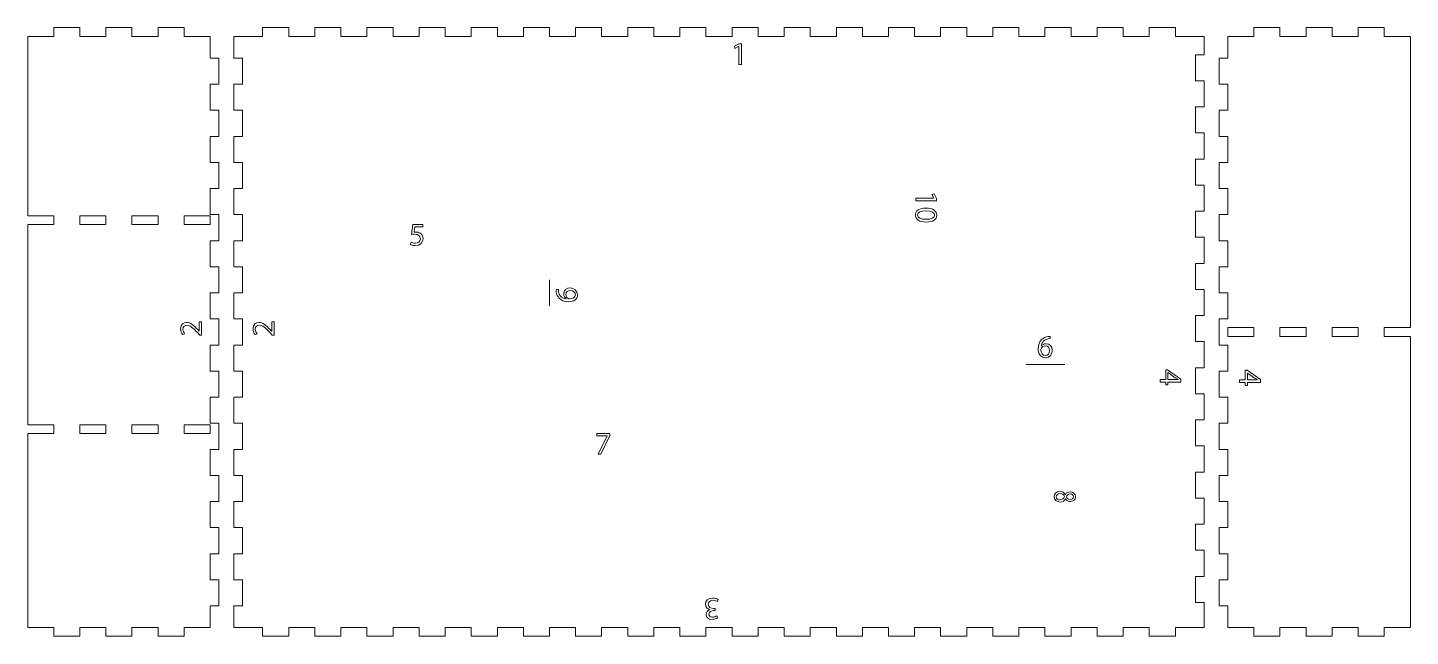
# Model space of a CAD drawing. Header units: millimetres. Extents: x 1553 to 2030, y -234 to -24.
import ezdxf

# ---------------------------------------------------------------- set-up
doc = ezdxf.new("R2010")
doc.units = ezdxf.units.MM
doc.header["$MEASUREMENT"] = 0
doc.layers.add('Layer 1', color=7, linetype='Continuous', lineweight=0)

msp = doc.modelspace()

# ---------------------------------------------------------------- linework, layer by layer
at = {"layer": 'Layer 1', "color": 112, "lineweight": 9}
for p, q in [((1733.06, -110.61), (1733.06, -119.61)), ((1897.62, -139.82), (1910.93, -139.82))]:
    msp.add_line(p, q, dxfattribs=at)
at = {"layer": 'Layer 1', "color": 250, "lineweight": 9}
for points in [[(1615.97, -43.11), (1615.97, -52.11), (1618.98, -52.11), (1618.98, -61.11), (1615.97, -61.11), (1615.97, -70.11), (1618.98, -70.11), (1618.98, -79.11), (1615.97, -79.11), (1615.97, -88.11), (1618.98, -88.11), (1618.98, -97.11), (1615.97, -97.11), (1615.97, -106.11), (1618.98, -106.11), (1618.98, -115.11), (1615.97, -115.11), (1615.97, -124.11), (1618.98, -124.11), (1618.98, -133.11), (1615.97, -133.11), (1615.97, -142.11), (1618.98, -142.11), (1618.98, -151.11), (1615.97, -151.11), (1615.97, -160.11), (1618.98, -160.11), (1618.98, -169.11), (1615.97, -169.11), (1615.97, -178.11), (1618.98, -178.11), (1618.98, -187.11), (1615.97, -187.11), (1615.97, -196.11), (1618.98, -196.11), (1618.98, -205.11), (1615.97, -205.11), (1615.97, -214.11), (1618.98, -214.11), (1618.98, -223.11), (1615.97, -223.11), (1615.97, -230.61), (1606.98, -230.61), (1606.98, -233.61), (1597.98, -233.61), (1597.98, -230.61), (1588.98, -230.61), (1588.98, -233.61), (1579.98, -233.61), (1579.98, -230.61), (1570.98, -230.61), (1570.98, -233.61), (1561.98, -233.61), (1561.98, -230.61), (1552.98, -230.61), (1552.98, -163.61), (1561.98, -163.61), (1561.98, -160.61), (1552.98, -160.61), (1552.98, -91.53), (1561.98, -91.53), (1561.98, -88.53), (1552.98, -88.53), (1552.98, -26.61), (1561.98, -26.61), (1561.98, -23.61), (1570.98, -23.61), (1570.98, -26.61), (1579.98, -26.61), (1579.98, -23.61), (1588.98, -23.61), (1588.98, -26.61), (1597.98, -26.61), (1597.98, -23.61), (1606.98, -23.61), (1606.98, -26.61), (1615.97, -26.61), (1615.97, -34.11), (1618.98, -34.11), (1618.98, -43.11)], [(1956.08, -32.93), (1956.08, -41.93), (1959.08, -41.93), (1959.08, -50.93), (1956.08, -50.93), (1956.08, -59.93), (1959.08, -59.93), (1959.08, -68.93), (1956.08, -68.93), (1956.08, -77.93), (1959.08, -77.93), (1959.08, -86.93), (1956.08, -86.93), (1956.08, -95.93), (1959.08, -95.93), (1959.08, -104.93), (1956.08, -104.93), (1956.08, -113.93), (1959.08, -113.93), (1959.08, -122.93), (1956.08, -122.93), (1956.08, -131.93), (1959.08, -131.93), (1959.08, -140.93), (1956.08, -140.93), (1956.08, -149.93), (1959.08, -149.93), (1959.08, -158.93), (1956.08, -158.93), (1956.08, -167.93), (1959.08, -167.93), (1959.08, -176.93), (1956.08, -176.93), (1956.08, -185.93), (1959.08, -185.93), (1959.08, -194.93), (1956.08, -194.93), (1956.08, -203.93), (1959.08, -203.93), (1959.08, -212.93), (1956.08, -212.93), (1956.08, -221.93), (1959.08, -221.93), (1959.08, -230.61), (1949.08, -230.61), (1949.08, -233.61), (1940.08, -233.61), (1940.08, -230.61), (1931.08, -230.61), (1931.08, -233.61), (1922.08, -233.61), (1922.08, -230.61), (1913.08, -230.61), (1913.08, -233.61), (1904.08, -233.61), (1904.08, -230.61), (1895.08, -230.61), (1895.08, -233.61), (1886.08, -233.61), (1886.08, -230.61), (1877.08, -230.61), (1877.08, -233.61), (1868.08, -233.61), (1868.08, -230.61), (1859.08, -230.61), (1859.08, -233.61), (1850.08, -233.61), (1850.08, -230.61), (1841.08, -230.61), (1841.08, -233.61), (1832.08, -233.61), (1832.08, -230.61), (1823.08, -230.61), (1823.08, -233.61), (1814.08, -233.61), (1814.08, -230.61), (1805.08, -230.61), (1805.08, -233.61), (1796.08, -233.61), (1796.08, -230.61), (1787.08, -230.61), (1787.08, -233.61), (1778.08, -233.61), (1778.08, -230.61), (1769.08, -230.61), (1769.08, -233.61), (1760.08, -233.61), (1760.08, -230.61), (1751.08, -230.61), (1751.08, -233.61), (1742.08, -233.61), (1742.08, -230.61), (1733.08, -230.61), (1733.08, -233.61), (1724.08, -233.61), (1724.08, -230.61), (1715.08, -230.61), (1715.08, -233.61), (1706.08, -233.61), (1706.08, -230.61), (1697.08, -230.61), (1697.08, -233.61), (1688.08, -233.61), (1688.08, -230.61), (1679.08, -230.61), (1679.08, -233.61), (1670.08, -233.61), (1670.08, -230.61), (1661.08, -230.61), (1661.08, -233.61), (1652.08, -233.61), (1652.08, -230.61), (1643.08, -230.61), (1643.08, -233.61), (1634.08, -233.61), (1634.08, -230.61), (1624.08, -230.61), (1624.08, -223.11), (1627.08, -223.11), (1627.08, -214.11), (1624.08, -214.11), (1624.08, -205.11), (1627.08, -205.11), (1627.08, -196.11), (1624.08, -196.11), (1624.08, -187.11), (1627.08, -187.11), (1627.08, -178.11), (1624.08, -178.11), (1624.08, -169.11), (1627.08, -169.11), (1627.08, -160.11), (1624.08, -160.11), (1624.08, -151.11), (1627.08, -151.11), (1627.08, -142.11), (1624.08, -142.11), (1624.08, -133.11), (1627.08, -133.11), (1627.08, -124.11), (1624.08, -124.11), (1624.08, -115.11), (1627.08, -115.11), (1627.08, -106.11), (1624.08, -106.11), (1624.08, -97.11), (1627.08, -97.11), (1627.08, -88.11), (1624.08, -88.11), (1624.08, -79.11), (1627.08, -79.11), (1627.08, -70.11), (1624.08, -70.11), (1624.08, -61.11), (1627.08, -61.11), (1627.08, -52.11), (1624.08, -52.11), (1624.08, -43.11), (1627.08, -43.11), (1627.08, -34.11), (1624.08, -34.11), (1624.08, -26.61), (1634.08, -26.61), (1634.08, -23.61), (1643.08, -23.61), (1643.08, -26.61), (1652.08, -26.61), (1652.08, -23.61), (1661.08, -23.61), (1661.08, -26.61), (1670.08, -26.61), (1670.08, -23.61), (1679.08, -23.61), (1679.08, -26.61), (1688.08, -26.61), (1688.08, -23.61), (1697.08, -23.61), (1697.08, -26.61), (1706.08, -26.61), (1706.08, -23.61), (1715.08, -23.61), (1715.08, -26.61), (1724.08, -26.61), (1724.08, -23.61), (1733.08, -23.61), (1733.08, -26.61), (1742.08, -26.61), (1742.08, -23.61), (1751.08, -23.61), (1751.08, -26.61), (1760.08, -26.61), (1760.08, -23.61), (1769.08, -23.61), (1769.08, -26.61), (1778.08, -26.61), (1778.08, -23.61), (1787.08, -23.61), (1787.08, -26.61), (1796.08, -26.61), (1796.08, -23.61), (1805.08, -23.61), (1805.08, -26.61), (1814.08, -26.61), (1814.08, -23.61), (1823.08, -23.61), (1823.08, -26.61), (1832.08, -26.61), (1832.08, -23.61), (1841.08, -23.61), (1841.08, -26.61), (1850.08, -26.61), (1850.08, -23.61), (1859.08, -23.61), (1859.08, -26.61), (1868.08, -26.61), (1868.08, -23.61), (1877.08, -23.61), (1877.08, -26.61), (1886.08, -26.61), (1886.08, -23.61), (1895.08, -23.61), (1895.08, -26.61), (1904.08, -26.61), (1904.08, -23.61), (1913.08, -23.61), (1913.08, -26.61), (1922.08, -26.61), (1922.08, -23.61), (1931.08, -23.61), (1931.08, -26.61), (1940.08, -26.61), (1940.08, -23.61), (1949.08, -23.61), (1949.08, -26.61), (1959.08, -26.61), (1959.08, -32.93)], [(2021.18, -127.11), (2021.18, -130.11), (2030.18, -130.11), (2030.18, -230.61), (2021.19, -230.61), (2021.19, -233.61), (2012.18, -233.61), (2012.18, -230.61), (2003.18, -230.61), (2003.18, -233.61), (1994.18, -233.61), (1994.18, -230.61), (1985.18, -230.61), (1985.18, -233.61), (1976.18, -233.61), (1976.18, -230.61), (1967.18, -230.61), (1967.18, -223.11), (1964.18, -223.11), (1964.18, -214.11), (1967.18, -214.11), (1967.18, -205.11), (1964.18, -205.11), (1964.18, -196.11), (1967.18, -196.11), (1967.18, -187.11), (1964.18, -187.11), (1964.18, -178.11), (1967.18, -178.11), (1967.18, -169.11), (1964.18, -169.11), (1964.18, -160.11), (1967.18, -160.11), (1967.18, -151.11), (1964.18, -151.11), (1964.18, -142.11), (1967.18, -142.11), (1967.18, -133.11), (1964.18, -133.11), (1964.18, -124.11), (1967.18, -124.11), (1967.18, -115.11), (1964.18, -115.11), (1964.18, -106.11), (1967.18, -106.11), (1967.18, -97.11), (1964.18, -97.11), (1964.18, -88.11), (1967.18, -88.11), (1967.18, -79.11), (1964.18, -79.11), (1964.18, -70.11), (1967.18, -70.11), (1967.18, -61.11), (1964.18, -61.11), (1964.18, -52.11), (1967.18, -52.11), (1967.18, -43.11), (1964.18, -43.11), (1964.18, -34.11), (1967.18, -34.11), (1967.18, -26.61), (1976.18, -26.61), (1976.18, -23.61), (1985.18, -23.61), (1985.18, -26.61), (1994.18, -26.61), (1994.18, -23.61), (2003.18, -23.61), (2003.18, -26.61), (2012.18, -26.61), (2012.18, -23.61), (2021.19, -23.61), (2021.19, -26.61), (2030.18, -26.61), (2030.18, -127.11)]]:
    msp.add_lwpolyline(points, close=True, dxfattribs=at)
at = {"layer": 'Layer 1', "color": 1, "lineweight": 9}
for points in [[(1579.98, -91.53), (1570.98, -91.53), (1570.98, -88.53), (1579.98, -88.53)], [(1597.97, -91.53), (1588.97, -91.53), (1588.97, -88.53), (1597.97, -88.53)], [(1615.98, -91.53), (1606.98, -91.53), (1606.98, -88.53), (1615.98, -88.53)], [(1976.18, -127.11), (1976.18, -130.11), (1967.18, -130.11), (1967.18, -127.11)], [(1994.18, -130.11), (1985.18, -130.11), (1985.18, -127.11), (1994.18, -127.11)], [(2012.18, -130.11), (2003.18, -130.11), (2003.18, -127.11), (2012.18, -127.11)], [(1579.98, -163.61), (1570.98, -163.61), (1570.98, -160.61), (1579.98, -160.61)], [(1597.98, -163.61), (1588.98, -163.61), (1588.98, -160.61), (1597.98, -160.61)], [(1615.98, -163.61), (1606.98, -163.61), (1606.98, -160.61), (1615.98, -160.61)]]:
    msp.add_lwpolyline(points, close=True, dxfattribs=at)
at = {"layer": 'Layer 1', "color": 250, "lineweight": 9}
msp.add_open_spline([(1798.37, -30.11), (1798.37, -30.11), (1798.34, -30.11), (1798.34, -30.11), (1798.34, -30.11), (1797.1, -30.78), (1797.1, -30.78), (1797.1, -30.78), (1796.92, -30.04), (1796.92, -30.04), (1796.92, -30.04), (1798.48, -29.21), (1798.48, -29.21), (1798.48, -29.21), (1799.3, -29.21), (1799.3, -29.21), (1799.3, -29.21), (1799.3, -36.35), (1799.3, -36.35), (1799.3, -36.35), (1798.37, -36.35), (1798.37, -36.35), (1798.37, -36.35), (1798.37, -30.11), (1798.37, -30.11)], degree=3, knots=[0, 0, 0, 0, 1, 1, 1, 2, 2, 2, 3, 3, 3, 4, 4, 4, 5, 5, 5, 6, 6, 6, 7, 7, 7, 8, 8, 8, 8], dxfattribs=at)
at = {"layer": 'Layer 1', "color": 112, "lineweight": 9}
for points, knots in [([(1865.72, -82.41), (1865.72, -82.41), (1865.72, -82.39), (1865.72, -82.39), (1865.72, -82.39), (1865.05, -81.15), (1865.05, -81.15), (1865.05, -81.15), (1865.79, -80.96), (1865.79, -80.96), (1865.79, -80.96), (1866.63, -82.52), (1866.63, -82.52), (1866.63, -82.52), (1866.63, -83.34), (1866.63, -83.34), (1866.63, -83.34), (1859.49, -83.34), (1859.49, -83.34), (1859.49, -83.34), (1859.49, -82.41), (1859.49, -82.41), (1859.49, -82.41), (1865.72, -82.41), (1865.72, -82.41)], [0, 0, 0, 0, 1, 1, 1, 2, 2, 2, 3, 3, 3, 4, 4, 4, 5, 5, 5, 6, 6, 6, 7, 7, 7, 8, 8, 8, 8]), ([(1863.13, -90.69), (1860.71, -90.69), (1859.37, -89.79), (1859.37, -88.21), (1859.37, -86.81), (1860.67, -85.87), (1863.03, -85.85), (1865.43, -85.85), (1866.75, -86.88), (1866.75, -88.33), (1866.75, -89.83), (1865.41, -90.69), (1863.13, -90.69)], [0, 0, 0, 0, 1, 1, 1, 2, 2, 2, 3, 3, 3, 4, 4, 4, 4]), ([(1863.02, -86.81), (1861.17, -86.81), (1860.11, -87.38), (1860.11, -88.26), (1860.11, -89.25), (1861.27, -89.72), (1863.09, -89.72), (1864.85, -89.72), (1866, -89.27), (1866, -88.27), (1866, -87.43), (1864.97, -86.81), (1863.02, -86.81)], [0, 0, 0, 0, 1, 1, 1, 2, 2, 2, 3, 3, 3, 4, 4, 4, 4]), ([(1689.33, -92.34), (1689.33, -92.34), (1686.61, -92.34), (1686.61, -92.34), (1686.61, -92.34), (1686.33, -94.18), (1686.33, -94.18), (1686.5, -94.15), (1686.65, -94.13), (1686.92, -94.13), (1687.47, -94.13), (1688.01, -94.25), (1688.45, -94.52), (1689.01, -94.84), (1689.48, -95.45), (1689.48, -96.35), (1689.48, -97.75), (1688.37, -98.79), (1686.82, -98.79), (1686.04, -98.79), (1685.38, -98.57), (1685.04, -98.35), (1685.04, -98.35), (1685.28, -97.61), (1685.28, -97.61), (1685.58, -97.79), (1686.16, -98.01), (1686.81, -98.01), (1687.72, -98.01), (1688.5, -97.42), (1688.5, -96.46), (1688.49, -95.54), (1687.87, -94.88), (1686.44, -94.88), (1686.04, -94.88), (1685.72, -94.92), (1685.46, -94.96), (1685.46, -94.96), (1685.92, -91.53), (1685.92, -91.53), (1685.92, -91.53), (1689.33, -91.53), (1689.33, -91.53), (1689.33, -91.53), (1689.33, -92.34), (1689.33, -92.34)], [0, 0, 0, 0, 1, 1, 1, 2, 2, 2, 3, 3, 3, 4, 4, 4, 5, 5, 5, 6, 6, 6, 7, 7, 7, 8, 8, 8, 9, 9, 9, 10, 10, 10, 11, 11, 11, 12, 12, 12, 13, 13, 13, 14, 14, 14, 15, 15, 15, 15]), ([(1736.17, -113.97), (1736.15, -114.18), (1736.17, -114.42), (1736.2, -114.75), (1736.28, -115.31), (1736.51, -115.84), (1736.89, -116.24), (1737.32, -116.72), (1737.95, -117.06), (1738.79, -117.19), (1738.79, -117.19), (1738.79, -117.16), (1738.79, -117.16), (1738.31, -116.76), (1738.02, -116.19), (1738.02, -115.48), (1738.02, -114.19), (1738.99, -113.37), (1740.21, -113.37), (1741.56, -113.37), (1742.75, -114.35), (1742.75, -115.81), (1742.75, -117.27), (1741.56, -118.17), (1739.74, -118.17), (1738.17, -118.17), (1737.07, -117.64), (1736.39, -116.94), (1735.85, -116.39), (1735.52, -115.63), (1735.43, -114.86), (1735.38, -114.51), (1735.37, -114.2), (1735.38, -113.97), (1735.38, -113.97), (1736.17, -113.97), (1736.17, -113.97)], [0, 0, 0, 0, 1, 1, 1, 2, 2, 2, 3, 3, 3, 4, 4, 4, 5, 5, 5, 6, 6, 6, 7, 7, 7, 8, 8, 8, 9, 9, 9, 10, 10, 10, 11, 11, 11, 12, 12, 12, 12]), ([(1740.28, -114.32), (1739.39, -114.32), (1738.76, -114.86), (1738.76, -115.7), (1738.76, -116.34), (1739.08, -116.85), (1739.51, -117.1), (1739.59, -117.16), (1739.7, -117.19), (1739.86, -117.19), (1741.08, -117.19), (1742.01, -116.74), (1742.01, -115.73), (1742.01, -114.91), (1741.29, -114.32), (1740.28, -114.32)], [0, 0, 0, 0, 1, 1, 1, 2, 2, 2, 3, 3, 3, 4, 4, 4, 5, 5, 5, 5]), ([(1613.02, -129.71), (1613.02, -129.71), (1612.42, -129.71), (1612.42, -129.71), (1612.42, -129.71), (1611.69, -128.95), (1611.69, -128.95), (1609.95, -127.13), (1609.03, -126.3), (1607.95, -126.29), (1607.23, -126.29), (1606.56, -126.64), (1606.56, -127.71), (1606.56, -128.36), (1606.89, -128.9), (1607.16, -129.22), (1607.16, -129.22), (1606.48, -129.53), (1606.48, -129.53), (1606.07, -129.04), (1605.76, -128.34), (1605.76, -127.51), (1605.76, -125.97), (1606.81, -125.33), (1607.83, -125.33), (1609.15, -125.33), (1610.22, -126.28), (1611.67, -127.79), (1611.67, -127.79), (1612.19, -128.36), (1612.19, -128.36), (1612.19, -128.36), (1612.22, -128.36), (1612.22, -128.36), (1612.22, -128.36), (1612.22, -125.15), (1612.22, -125.15), (1612.22, -125.15), (1613.02, -125.15), (1613.02, -125.15), (1613.02, -125.15), (1613.02, -129.71), (1613.02, -129.71)], [0, 0, 0, 0, 1, 1, 1, 2, 2, 2, 3, 3, 3, 4, 4, 4, 5, 5, 5, 6, 6, 6, 7, 7, 7, 8, 8, 8, 9, 9, 9, 10, 10, 10, 11, 11, 11, 12, 12, 12, 13, 13, 13, 14, 14, 14, 14]), ([(1638.01, -129.71), (1638.01, -129.71), (1637.42, -129.71), (1637.42, -129.71), (1637.42, -129.71), (1636.68, -128.95), (1636.68, -128.95), (1634.95, -127.13), (1634.02, -126.3), (1632.95, -126.29), (1632.22, -126.29), (1631.55, -126.65), (1631.55, -127.71), (1631.55, -128.36), (1631.88, -128.9), (1632.16, -129.23), (1632.16, -129.23), (1631.48, -129.53), (1631.48, -129.53), (1631.06, -129.04), (1630.75, -128.34), (1630.75, -127.51), (1630.75, -125.98), (1631.81, -125.33), (1632.83, -125.33), (1634.14, -125.33), (1635.21, -126.28), (1636.66, -127.79), (1636.66, -127.79), (1637.19, -128.36), (1637.19, -128.36), (1637.19, -128.36), (1637.21, -128.36), (1637.21, -128.36), (1637.21, -128.36), (1637.21, -125.15), (1637.21, -125.15), (1637.21, -125.15), (1638.01, -125.15), (1638.01, -125.15), (1638.01, -125.15), (1638.01, -129.71), (1638.01, -129.71)], [0, 0, 0, 0, 1, 1, 1, 2, 2, 2, 3, 3, 3, 4, 4, 4, 5, 5, 5, 6, 6, 6, 7, 7, 7, 8, 8, 8, 9, 9, 9, 10, 10, 10, 11, 11, 11, 12, 12, 12, 13, 13, 13, 14, 14, 14, 14]), ([(1905.92, -130.9), (1905.72, -130.89), (1905.47, -130.9), (1905.2, -130.94), (1903.68, -131.2), (1902.88, -132.31), (1902.72, -133.48), (1902.72, -133.48), (1902.75, -133.48), (1902.75, -133.48), (1903.09, -133.03), (1903.68, -132.66), (1904.47, -132.66), (1905.73, -132.66), (1906.62, -133.57), (1906.62, -134.96), (1906.62, -136.27), (1905.73, -137.48), (1904.25, -137.48), (1902.73, -137.48), (1901.73, -136.29), (1901.73, -134.44), (1901.73, -133.03), (1902.23, -131.92), (1902.93, -131.22), (1903.53, -130.64), (1904.32, -130.27), (1905.22, -130.16), (1905.5, -130.12), (1905.75, -130.11), (1905.92, -130.11), (1905.92, -130.11), (1905.92, -130.9), (1905.92, -130.9)], [0, 0, 0, 0, 1, 1, 1, 2, 2, 2, 3, 3, 3, 4, 4, 4, 5, 5, 5, 6, 6, 6, 7, 7, 7, 8, 8, 8, 9, 9, 9, 10, 10, 10, 11, 11, 11, 11]), ([(1905.65, -135.02), (1905.65, -134), (1905.07, -133.38), (1904.18, -133.38), (1903.59, -133.38), (1903.06, -133.74), (1902.79, -134.26), (1902.73, -134.37), (1902.68, -134.51), (1902.68, -134.69), (1902.7, -135.86), (1903.24, -136.73), (1904.25, -136.73), (1905.09, -136.73), (1905.65, -136.04), (1905.65, -135.02)], [0, 0, 0, 0, 1, 1, 1, 2, 2, 2, 3, 3, 3, 4, 4, 4, 5, 5, 5, 5]), ([(1943.83, -144.96), (1943.83, -144.96), (1945.78, -144.96), (1945.78, -144.96), (1945.78, -144.96), (1945.78, -141.64), (1945.78, -141.64), (1945.78, -141.64), (1946.41, -141.64), (1946.41, -141.64), (1946.41, -141.64), (1950.97, -144.83), (1950.97, -144.83), (1950.97, -144.83), (1950.97, -145.87), (1950.97, -145.87), (1950.97, -145.87), (1946.54, -145.87), (1946.54, -145.87), (1946.54, -145.87), (1946.54, -146.87), (1946.54, -146.87), (1946.54, -146.87), (1945.78, -146.87), (1945.78, -146.87), (1945.78, -146.87), (1945.78, -145.87), (1945.78, -145.87), (1945.78, -145.87), (1943.83, -145.87), (1943.83, -145.87), (1943.83, -145.87), (1943.83, -144.96), (1943.83, -144.96)], [0, 0, 0, 0, 1, 1, 1, 2, 2, 2, 3, 3, 3, 4, 4, 4, 5, 5, 5, 6, 6, 6, 7, 7, 7, 8, 8, 8, 9, 9, 9, 10, 10, 10, 11, 11, 11, 11]), ([(1946.54, -144.96), (1946.54, -144.96), (1948.92, -144.96), (1948.92, -144.96), (1949.29, -144.96), (1949.67, -144.97), (1950.04, -144.99), (1950.04, -144.99), (1950.04, -144.96), (1950.04, -144.96), (1949.62, -144.74), (1949.31, -144.56), (1948.98, -144.37), (1948.98, -144.37), (1946.56, -142.62), (1946.56, -142.62), (1946.56, -142.62), (1946.54, -142.62), (1946.54, -142.62), (1946.54, -142.62), (1946.54, -144.96), (1946.54, -144.96)], [0, 0, 0, 0, 1, 1, 1, 2, 2, 2, 3, 3, 3, 4, 4, 4, 5, 5, 5, 6, 6, 6, 7, 7, 7, 7]), ([(1971.27, -145.12), (1971.27, -145.12), (1973.22, -145.12), (1973.22, -145.12), (1973.22, -145.12), (1973.22, -141.81), (1973.22, -141.81), (1973.22, -141.81), (1973.85, -141.81), (1973.85, -141.81), (1973.85, -141.81), (1978.41, -144.99), (1978.41, -144.99), (1978.41, -144.99), (1978.41, -146.04), (1978.41, -146.04), (1978.41, -146.04), (1973.98, -146.04), (1973.98, -146.04), (1973.98, -146.04), (1973.98, -147.03), (1973.98, -147.03), (1973.98, -147.03), (1973.22, -147.03), (1973.22, -147.03), (1973.22, -147.03), (1973.22, -146.04), (1973.22, -146.04), (1973.22, -146.04), (1971.27, -146.04), (1971.27, -146.04), (1971.27, -146.04), (1971.27, -145.12), (1971.27, -145.12)], [0, 0, 0, 0, 1, 1, 1, 2, 2, 2, 3, 3, 3, 4, 4, 4, 5, 5, 5, 6, 6, 6, 7, 7, 7, 8, 8, 8, 9, 9, 9, 10, 10, 10, 11, 11, 11, 11]), ([(1973.98, -145.12), (1973.98, -145.12), (1976.36, -145.12), (1976.36, -145.12), (1976.73, -145.12), (1977.11, -145.13), (1977.48, -145.16), (1977.48, -145.16), (1977.48, -145.12), (1977.48, -145.12), (1977.06, -144.9), (1976.75, -144.73), (1976.42, -144.53), (1976.42, -144.53), (1974, -142.78), (1974, -142.78), (1974, -142.78), (1973.98, -142.78), (1973.98, -142.78), (1973.98, -142.78), (1973.98, -145.12), (1973.98, -145.12)], [0, 0, 0, 0, 1, 1, 1, 2, 2, 2, 3, 3, 3, 4, 4, 4, 5, 5, 5, 6, 6, 6, 7, 7, 7, 7]), ([(1753.95, -163.67), (1753.95, -163.67), (1753.95, -164.31), (1753.95, -164.31), (1753.95, -164.31), (1750.84, -170.81), (1750.84, -170.81), (1750.84, -170.81), (1749.84, -170.81), (1749.84, -170.81), (1749.84, -170.81), (1752.94, -164.49), (1752.94, -164.49), (1752.94, -164.49), (1752.94, -164.47), (1752.94, -164.47), (1752.94, -164.47), (1749.44, -164.47), (1749.44, -164.47), (1749.44, -164.47), (1749.44, -163.67), (1749.44, -163.67), (1749.44, -163.67), (1753.95, -163.67), (1753.95, -163.67)], [0, 0, 0, 0, 1, 1, 1, 2, 2, 2, 3, 3, 3, 4, 4, 4, 5, 5, 5, 6, 6, 6, 7, 7, 7, 8, 8, 8, 8]), ([(1909.17, -183.58), (1910.07, -183.58), (1910.71, -183.99), (1911.08, -184.67), (1911.08, -184.67), (1911.11, -184.66), (1911.11, -184.66), (1911.49, -184.05), (1912.1, -183.79), (1912.72, -183.79), (1913.85, -183.79), (1914.62, -184.53), (1914.62, -185.49), (1914.62, -186.56), (1913.75, -187.09), (1912.86, -187.09), (1912.26, -187.09), (1911.61, -186.86), (1911.19, -186.18), (1911.19, -186.18), (1911.16, -186.18), (1911.16, -186.18), (1910.81, -186.87), (1910.18, -187.29), (1909.31, -187.29), (1908.07, -187.29), (1907.24, -186.47), (1907.24, -185.42), (1907.24, -184.27), (1908.13, -183.58), (1909.17, -183.58)], [0, 0, 0, 0, 1, 1, 1, 2, 2, 2, 3, 3, 3, 4, 4, 4, 5, 5, 5, 6, 6, 6, 7, 7, 7, 8, 8, 8, 9, 9, 9, 10, 10, 10, 10]), ([(1909.21, -186.54), (1910.08, -186.54), (1910.5, -186.07), (1910.77, -185.33), (1910.53, -184.69), (1909.98, -184.34), (1909.3, -184.34), (1908.58, -184.32), (1907.94, -184.74), (1907.94, -185.44), (1907.94, -186.11), (1908.48, -186.54), (1909.21, -186.54)], [0, 0, 0, 0, 1, 1, 1, 2, 2, 2, 3, 3, 3, 4, 4, 4, 4]), ([(1912.78, -184.49), (1912.07, -184.49), (1911.68, -184.91), (1911.46, -185.54), (1911.67, -186.02), (1912.11, -186.38), (1912.76, -186.38), (1913.33, -186.38), (1913.92, -186.12), (1913.92, -185.45), (1913.92, -184.83), (1913.4, -184.49), (1912.78, -184.49)], [0, 0, 0, 0, 1, 1, 1, 2, 2, 2, 3, 3, 3, 4, 4, 4, 4]), ([(1791.06, -221.64), (1790.79, -221.46), (1790.15, -221.19), (1789.48, -221.19), (1788.24, -221.19), (1787.86, -221.98), (1787.87, -222.57), (1787.88, -223.57), (1788.78, -224), (1789.71, -224), (1789.71, -224), (1790.25, -224), (1790.25, -224), (1790.25, -224), (1790.25, -224.72), (1790.25, -224.72), (1790.25, -224.72), (1789.71, -224.72), (1789.71, -224.72), (1789.01, -224.72), (1788.12, -225.08), (1788.12, -225.93), (1788.12, -226.5), (1788.48, -227.01), (1789.37, -227.01), (1789.94, -227.01), (1790.49, -226.75), (1790.8, -226.53), (1790.8, -226.53), (1791.05, -227.24), (1791.05, -227.24), (1790.68, -227.51), (1789.95, -227.79), (1789.18, -227.79), (1787.78, -227.79), (1787.14, -226.95), (1787.14, -226.08), (1787.14, -225.35), (1787.58, -224.72), (1788.46, -224.4), (1788.46, -224.4), (1788.46, -224.38), (1788.46, -224.38), (1787.58, -224.21), (1786.87, -223.55), (1786.87, -222.55), (1786.87, -221.41), (1787.76, -220.41), (1789.47, -220.41), (1790.27, -220.41), (1790.97, -220.66), (1791.33, -220.89), (1791.33, -220.89), (1791.06, -221.64), (1791.06, -221.64)], [0, 0, 0, 0, 1, 1, 1, 2, 2, 2, 3, 3, 3, 4, 4, 4, 5, 5, 5, 6, 6, 6, 7, 7, 7, 8, 8, 8, 9, 9, 9, 10, 10, 10, 11, 11, 11, 12, 12, 12, 13, 13, 13, 14, 14, 14, 15, 15, 15, 16, 16, 16, 17, 17, 17, 18, 18, 18, 18])]:
    msp.add_open_spline(points, degree=3, knots=knots, dxfattribs=at)

doc.saveas('drawing.dxf')
